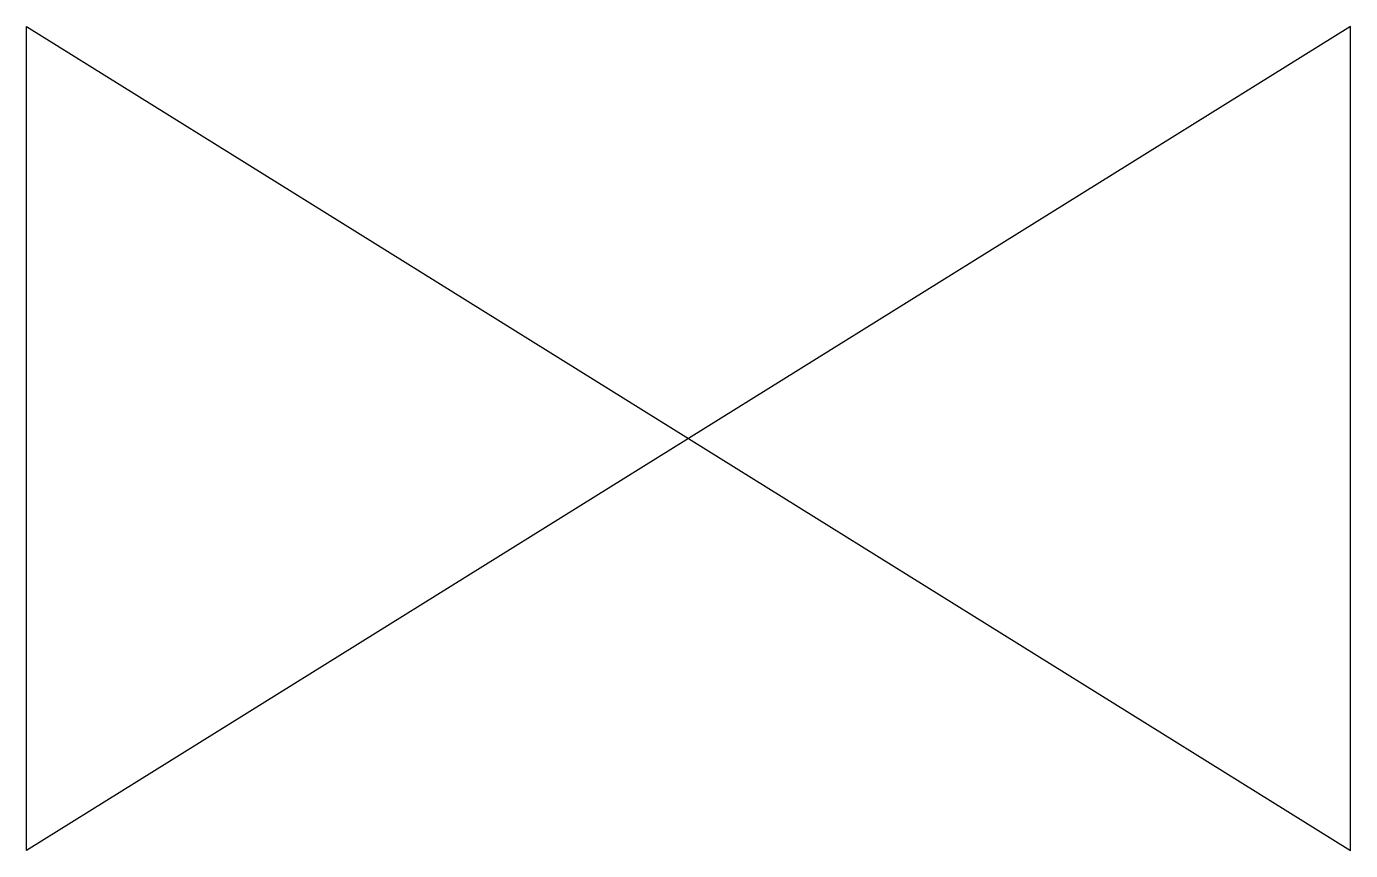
# Model space of a CAD drawing. Header units: millimetres. Extents: x -10155.737 to -10155.496, y 63.617 to 63.767.
import ezdxf

# ---------------------------------------------------------------- set-up
doc = ezdxf.new("R2010")
doc.units = ezdxf.units.MM
doc.header["$LTSCALE"] = 10
doc.layers.add('tub_bloqueios', color=2, linetype='Continuous')

msp = doc.modelspace()

# ---------------------------------------------------------------- linework, layer by layer
at = {"layer": 'tub_bloqueios'}
for p, q in [((-10155.73707, 63.76659), (-10155.4962, 63.61659)), ((-10155.4962, 63.76659), (-10155.73707, 63.61659)), ((-10155.73707, 63.61659), (-10155.73707, 63.76659)), ((-10155.4962, 63.61659), (-10155.4962, 63.76659))]:
    msp.add_line(p, q, dxfattribs=at)

doc.saveas('drawing.dxf')
